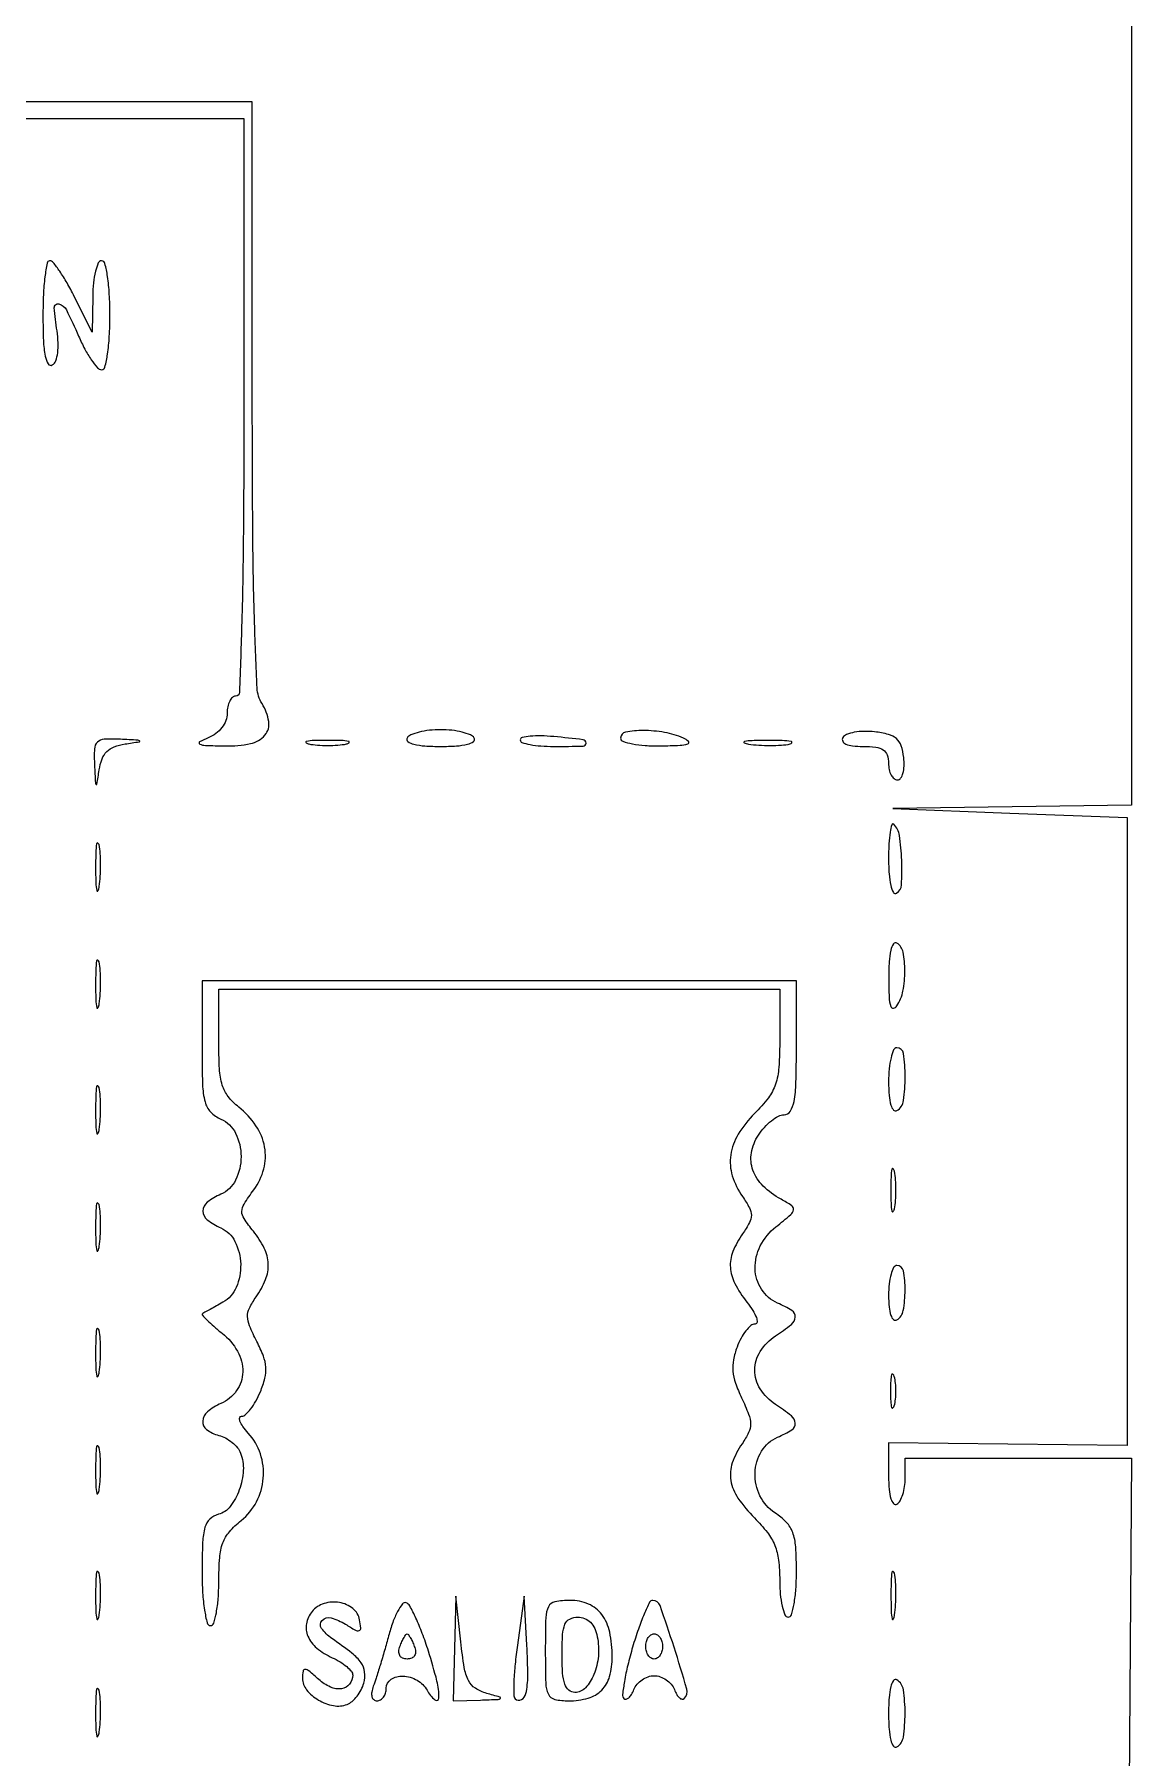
# Model space of a CAD drawing. Header units: millimetres. Extents: x 42961 to 43381, y 28224 to 28521.
# Drawn here: x 43238.7 to 43250.47, y 28340.88 to 28359.36 of the extents above; entities that cross this region are included whole.
import ezdxf

# ---------------------------------------------------------------- set-up
doc = ezdxf.new("R2010")
doc.units = ezdxf.units.MM

msp = doc.modelspace()

# ---------------------------------------------------------------- linework, layer by layer
for points in [[(43250.469, 28361.871), (43250.469, 28351.094), (43249.189, 28351.075), (43247.909, 28351.057), (43249.166, 28351.008), (43250.424, 28350.959), (43250.424, 28347.591), (43250.424, 28344.223), (43249.144, 28344.238), (43247.864, 28344.252), (43247.864, 28343.896, 0.02008), (43247.87, 28343.753, 0.05248), (43247.889, 28343.652, 0.110055), (43247.918, 28343.6, 0.36386), (43247.954, 28343.595, 0.130646), (43247.989, 28343.631, 0.045439), (43248.017, 28343.698, 0.041396), (43248.037, 28343.782, 0.037634), (43248.044, 28343.869), (43248.044, 28344.089), (43249.257, 28344.089), (43250.471, 28344.089), (43250.447, 28340.564)], [(43235.021, 28358.459), (43240.949, 28358.459), (43240.949, 28355.36, -0.001995), (43240.943, 28354.019, -0.00525), (43240.926, 28353.059, -0.001485), (43240.901, 28352.303, -0.404023), (43240.859, 28352.262, 0.193594), (43240.825, 28352.248, 0.087371), (43240.796, 28352.208, 0.06722), (43240.776, 28352.149, 0.047238), (43240.769, 28352.079, -0.093033), (43240.755, 28352.001, -0.070798), (43240.712, 28351.925, -0.06698), (43240.647, 28351.861, -0.066926), (43240.567, 28351.815, 0.02816), (43240.474, 28351.772, 0.613861), (43240.475, 28351.748, 0.103208), (43240.535, 28351.734, 0.004605), (43240.749, 28351.728, 0.053665), (43241.019, 28351.753, 0.165903), (43241.174, 28351.844, 0.223362), (43241.215, 28351.99, 0.098505), (43241.143, 28352.182, -0.128216), (43241.091, 28352.348, -0.004193), (43241.063, 28353.047, -0.005997), (43241.044, 28354.023, -0.001852), (43241.039, 28355.494), (43241.039, 28358.638), (43234.976, 28358.638)]]:
    msp.add_lwpolyline(points, format="xyb")
for points in [[(43238.793, 28356.343, 0.009663), (43238.798, 28356.075, 0.037063), (43238.817, 28355.91, 0.087195), (43238.849, 28355.826, 0.419742), (43238.893, 28355.815, 0.16719), (43238.93, 28355.86, 0.054253), (43238.951, 28355.945, 0.044794), (43238.956, 28356.054, 0.029912), (43238.944, 28356.18, -0.023621), (43238.915, 28356.429, -0.506376), (43238.964, 28356.469, -0.220519), (43239.044, 28356.405, -0.014015), (43239.176, 28356.123, 0.019725), (43239.242, 28355.986, 0.028052), (43239.312, 28355.87, 0.02725), (43239.378, 28355.784, 0.218882), (43239.422, 28355.764, 0.344824), (43239.458, 28355.793, 0.022372), (43239.486, 28355.932, 0.024454), (43239.505, 28356.12, 0.013826), (43239.512, 28356.348, 0.013867), (43239.505, 28356.576, 0.024301), (43239.486, 28356.763, 0.022017), (43239.458, 28356.904, 0.345347), (43239.422, 28356.932, 0.300322), (43239.387, 28356.909, 0.039749), (43239.357, 28356.82, 0.035407), (43239.335, 28356.696, 0.022182), (43239.327, 28356.55), (43239.321, 28356.168), (43239.129, 28356.55, 0.014092), (43239.051, 28356.696, 0.020744), (43238.973, 28356.82, 0.016822), (43238.903, 28356.914, 0.228523), (43238.865, 28356.932, 0.363556), (43238.837, 28356.908, 0.013545), (43238.814, 28356.759, 0.018965), (43238.798, 28356.569, 0.011492)], [(43242.7, 28351.813, 0.400129), (43242.708, 28351.776, 0.089468), (43242.772, 28351.747, 0.044569), (43242.891, 28351.728, 0.016707), (43243.059, 28351.723, 0.016707), (43243.228, 28351.728, 0.044569), (43243.347, 28351.747, 0.089468), (43243.411, 28351.776, 0.400129), (43243.419, 28351.813, 0.158284), (43243.378, 28351.847, 0.036095), (43243.29, 28351.876, 0.033884), (43243.18, 28351.896, 0.02738), (43243.059, 28351.902, 0.02738), (43242.939, 28351.896, 0.033884), (43242.828, 28351.876, 0.036095), (43242.741, 28351.847, 0.158284)], [(43243.913, 28351.792, 0.325612), (43243.932, 28351.765, 0.029992), (43244.018, 28351.743, 0.029671), (43244.134, 28351.728, 0.018271), (43244.272, 28351.723, 0.00528), (43244.587, 28351.726, 0.408041), (43244.619, 28351.759, 0.380673), (43244.587, 28351.795, 0.005194), (43244.272, 28351.828, 0.018125), (43244.134, 28351.836, 0.030261), (43244.018, 28351.832, 0.031602), (43243.933, 28351.818, 0.349806)], [(43244.99, 28351.813, 0.320305), (43245.015, 28351.778, 0.034411), (43245.116, 28351.751, 0.032203), (43245.253, 28351.733, 0.019831), (43245.417, 28351.729, 0.006847), (43245.627, 28351.735, 0.071077), (43245.711, 28351.751, 0.560431), (43245.717, 28351.777, 0.091871), (43245.664, 28351.813, 0.057259), (43245.462, 28351.873, 0.044296), (43245.233, 28351.893, 0.046096), (43245.043, 28351.876, 0.361221)], [(43247.373, 28351.817, 0.266214), (43247.372, 28351.779, 0.1703), (43247.405, 28351.748, 0.075917), (43247.479, 28351.729, 0.026465), (43247.589, 28351.723, -0.029504), (43247.728, 28351.715, -0.11578), (43247.807, 28351.686, -0.167735), (43247.85, 28351.631, -0.081932), (43247.864, 28351.543, 0.051351), (43247.871, 28351.474, 0.07128), (43247.892, 28351.416, 0.09133), (43247.923, 28351.377, 0.181098), (43247.96, 28351.363, 0.24618), (43247.994, 28351.382, 0.083534), (43248.019, 28351.434, 0.059911), (43248.031, 28351.512, 0.037429), (43248.027, 28351.605, 0.050777), (43248, 28351.73, 0.133721), (43247.949, 28351.806, 0.117547), (43247.863, 28351.851, 0.034768), (43247.715, 28351.879, 0.032475), (43247.602, 28351.884, 0.040351), (43247.497, 28351.874, 0.044961), (43247.414, 28351.851, 0.16608)], [(43239.346, 28351.521, 0.001118), (43239.355, 28351.333, 0.185809), (43239.363, 28351.315, 0.612037), (43239.372, 28351.318, 0.001937), (43239.396, 28351.47, -0.052041), (43239.427, 28351.588, -0.106871), (43239.478, 28351.667, -0.106871), (43239.557, 28351.718, -0.052041), (43239.674, 28351.749, 0.001937), (43239.827, 28351.773, 0.612037), (43239.83, 28351.782, 0.185809), (43239.811, 28351.79, 0.001118), (43239.624, 28351.799, 0.022698), (43239.449, 28351.799, 0.187319), (43239.377, 28351.768, 0.187319), (43239.345, 28351.696, 0.022698)], [(43241.645, 28351.749, 0.029693), (43241.737, 28351.737, 0.017887), (43241.847, 28351.733, 0.017887), (43241.957, 28351.737, 0.029693), (43242.049, 28351.749, 0.142433), (43242.077, 28351.763, 0.611425), (43242.073, 28351.777, 0.039503), (43241.992, 28351.786, 0.008087), (43241.847, 28351.788, 0.008087), (43241.702, 28351.786, 0.039503), (43241.621, 28351.777, 0.611425), (43241.617, 28351.763, 0.142433)], [(43246.361, 28351.748, 0.022548), (43246.471, 28351.736, 0.015659), (43246.595, 28351.733, 0.015827), (43246.715, 28351.737, 0.031163), (43246.81, 28351.749, 0.248898), (43246.827, 28351.763, 0.49082), (43246.82, 28351.776, 0.030832), (43246.723, 28351.785, 0.00738), (43246.562, 28351.787, 0.006817), (43246.401, 28351.784, 0.040183), (43246.318, 28351.775, 0.720633), (43246.316, 28351.762, 0.075924)], [(43247.864, 28350.52, 0.017387), (43247.87, 28350.355, 0.039024), (43247.888, 28350.231, 0.065744), (43247.916, 28350.157, 0.433507), (43247.95, 28350.148, 0.245112), (43248.003, 28350.238, 0.023483), (43248.005, 28350.503, 0.026174), (43247.981, 28350.767, 0.162032), (43247.921, 28350.887, 0.564516), (43247.899, 28350.882, 0.036623), (43247.881, 28350.803, 0.025878), (43247.868, 28350.679, 0.012651)], [(43239.358, 28350.42, 0.006817), (43239.36, 28350.26, 0.040183), (43239.37, 28350.176, 0.720633), (43239.383, 28350.174, 0.075924), (43239.397, 28350.22, 0.022548), (43239.408, 28350.329, 0.015659), (43239.412, 28350.454, 0.015827), (43239.408, 28350.574, 0.031163), (43239.395, 28350.669, 0.248898), (43239.381, 28350.686, 0.49082), (43239.368, 28350.679, 0.030832), (43239.36, 28350.582, 0.00738)], [(43247.866, 28349.236, 0.009372), (43247.87, 28349.033, 0.06222), (43247.887, 28348.934, 0.369495), (43247.916, 28348.915, 0.219131), (43247.954, 28348.939, 0.095261), (43248.019, 28349.099, 0.048497), (43248.04, 28349.315, 0.047959), (43248.02, 28349.516, 0.209364), (43247.954, 28349.612, 0.409778), (43247.917, 28349.604, 0.084695), (43247.889, 28349.536, 0.042668), (43247.871, 28349.412, 0.015847)], [(43239.358, 28349.163, 0.006817), (43239.36, 28349.002, 0.040183), (43239.37, 28348.919, 0.720633), (43239.383, 28348.917, 0.075924), (43239.397, 28348.962, 0.022548), (43239.408, 28349.072, 0.015659), (43239.412, 28349.197, 0.015827), (43239.408, 28349.317, 0.031163), (43239.395, 28349.411, 0.248898), (43239.381, 28349.429, 0.49082), (43239.368, 28349.421, 0.030832), (43239.36, 28349.324, 0.00738)], [(43240.5, 28348.511, 0.006799), (43240.505, 28348.096, 0.056183), (43240.532, 28347.909, 0.128933), (43240.591, 28347.802, 0.098508), (43240.702, 28347.725, -0.177699), (43240.86, 28347.573, -0.113966), (43240.918, 28347.322, -0.113966), (43240.86, 28347.071, -0.177699), (43240.702, 28346.919, 0.061208), (43240.555, 28346.832, 0.232254), (43240.509, 28346.738, 0.232254), (43240.555, 28346.645, 0.061208), (43240.702, 28346.557, -0.1767), (43240.853, 28346.412, -0.107822), (43240.914, 28346.169, -0.106434), (43240.867, 28345.92, -0.168704), (43240.724, 28345.76, 0.000447), (43240.653, 28345.72, 0.000563), (43240.587, 28345.683, 0.000447), (43240.531, 28345.652, 0.004503), (43240.508, 28345.639, 0.464761), (43240.505, 28345.622, 0.018204), (43240.554, 28345.568, 0.021114), (43240.625, 28345.502, 0.011863), (43240.715, 28345.427, -0.099058), (43240.88, 28345.234, -0.132652), (43240.936, 28345.012, -0.149515), (43240.87, 28344.812, -0.137227), (43240.702, 28344.674, 0.069167), (43240.558, 28344.585, 0.206392), (43240.507, 28344.485, 0.255061), (43240.549, 28344.395, 0.09606), (43240.679, 28344.332, -0.059385), (43240.751, 28344.304, -0.047354), (43240.822, 28344.257, -0.048873), (43240.879, 28344.2, -0.081867), (43240.913, 28344.142, -0.106498), (43240.942, 28343.956, -0.072473), (43240.899, 28343.746, -0.076933), (43240.802, 28343.569, -0.166648), (43240.675, 28343.485, 0.127849), (43240.584, 28343.434, 0.133318), (43240.531, 28343.346, 0.05986), (43240.506, 28343.186, 0.009271), (43240.5, 28342.866, 0.014201), (43240.506, 28342.643, 0.024654), (43240.526, 28342.458, 0.022477), (43240.554, 28342.32, 0.344064), (43240.59, 28342.292, 0.326829), (43240.625, 28342.318, 0.029436), (43240.653, 28342.43, 0.029341), (43240.673, 28342.581, 0.018056), (43240.679, 28342.761, -0.018008), (43240.689, 28343.021, -0.069237), (43240.722, 28343.179, -0.091339), (43240.793, 28343.298, -0.046228), (43240.919, 28343.42, 0.104094), (43241.084, 28343.62, 0.100836), (43241.157, 28343.872, 0.100811), (43241.126, 28344.133, 0.10399), (43240.995, 28344.357, -0.026774), (43240.938, 28344.426, -0.063928), (43240.906, 28344.485, -0.150184), (43240.904, 28344.522, -0.350265), (43240.924, 28344.538, 0.189314), (43240.967, 28344.555, 0.041424), (43241.021, 28344.614, 0.037617), (43241.076, 28344.698, 0.028432), (43241.125, 28344.798, 0.035825), (43241.173, 28344.945, 0.07983), (43241.184, 28345.062, 0.074313), (43241.158, 28345.182, 0.027847), (43241.087, 28345.339, -0.019238), (43241.009, 28345.506, -0.096678), (43240.988, 28345.607, -0.1201), (43241.008, 28345.697, -0.036941), (43241.08, 28345.817, 0.057229), (43241.181, 28346.004, 0.10675), (43241.21, 28346.173, 0.105265), (43241.167, 28346.34, 0.05458), (43241.05, 28346.522, -0.021418), (43240.95, 28346.657, -0.15306), (43240.927, 28346.734, -0.140007), (43240.95, 28346.814, -0.016927), (43241.055, 28346.966, 0.095647), (43241.162, 28347.19, 0.109252), (43241.171, 28347.426, 0.10345), (43241.078, 28347.654, 0.078126), (43240.894, 28347.853, -0.060598), (43240.781, 28347.966, -0.093169), (43240.717, 28348.089, -0.059744), (43240.687, 28348.263, -0.012973), (43240.679, 28348.57), (43240.679, 28349.118), (43243.688, 28349.118), (43246.697, 28349.118), (43246.697, 28348.586, -0.01574), (43246.687, 28348.28, -0.065438), (43246.651, 28348.098, -0.081963), (43246.575, 28347.953, -0.033498), (43246.427, 28347.785, 0.058976), (43246.251, 28347.562, 0.101711), (43246.171, 28347.34, 0.110485), (43246.188, 28347.118, 0.078957), (43246.298, 28346.893, -0.027762), (43246.372, 28346.773, -0.125654), (43246.393, 28346.693, -0.125654), (43246.372, 28346.614, -0.027762), (43246.298, 28346.494, 0.057167), (43246.194, 28346.303, 0.11193), (43246.167, 28346.134, 0.104949), (43246.215, 28345.962, 0.046278), (43246.344, 28345.762, -0.0244), (43246.409, 28345.671, -0.053661), (43246.446, 28345.595, -0.110268), (43246.453, 28345.546, -0.389588), (43246.432, 28345.526, 0.181204), (43246.387, 28345.509, 0.047876), (43246.334, 28345.453, 0.042167), (43246.282, 28345.374, 0.03264), (43246.239, 28345.279, 0.044828), (43246.201, 28345.144, 0.068272), (43246.195, 28345.022, 0.060849), (43246.223, 28344.893, 0.028342), (43246.288, 28344.735, -0.018331), (43246.363, 28344.559, -0.090035), (43246.384, 28344.454, -0.116253), (43246.363, 28344.362, -0.040162), (43246.294, 28344.243, 0.069045), (43246.188, 28344.036, 0.125996), (43246.172, 28343.849, 0.110118), (43246.249, 28343.66, 0.045186), (43246.427, 28343.446, -0.032075), (43246.564, 28343.29, -0.068373), (43246.644, 28343.152, -0.066761), (43246.684, 28342.994, -0.029365), (43246.697, 28342.78, 0.021314), (43246.703, 28342.627, 0.03429), (43246.723, 28342.499, 0.037929), (43246.752, 28342.406, 0.308461), (43246.786, 28342.382, 0.330142), (43246.822, 28342.408, 0.027928), (43246.85, 28342.524, 0.028439), (43246.87, 28342.681, 0.017473), (43246.876, 28342.866, 0.015325), (43246.868, 28343.138, 0.071708), (43246.836, 28343.291, 0.105962), (43246.769, 28343.399, 0.055268), (43246.646, 28343.5, -0.134365), (43246.485, 28343.683, -0.123278), (43246.432, 28343.928, -0.128945), (43246.502, 28344.162, -0.153763), (43246.674, 28344.312, 0.036094), (43246.828, 28344.393, 0.275875), (43246.863, 28344.463, 0.212191), (43246.822, 28344.541, 0.022685), (43246.652, 28344.664, -0.106342), (43246.488, 28344.83, -0.142702), (43246.429, 28345.032, -0.142702), (43246.488, 28345.233, -0.106342), (43246.652, 28345.399, 0.022685), (43246.822, 28345.522, 0.212191), (43246.863, 28345.601, 0.275875), (43246.828, 28345.67, 0.036094), (43246.674, 28345.751, -0.146628), (43246.501, 28345.899, -0.139006), (43246.433, 28346.121, -0.1246), (43246.488, 28346.364, -0.106482), (43246.656, 28346.569, 0.00807), (43246.815, 28346.7, 0.172239), (43246.845, 28346.752, 0.300394), (43246.826, 28346.796, 0.023816), (43246.711, 28346.865, -0.070591), (43246.518, 28347.007, -0.114945), (43246.409, 28347.177, -0.128867), (43246.393, 28347.364, -0.102135), (43246.468, 28347.552, -0.038858), (43246.532, 28347.636, -0.041381), (43246.608, 28347.707, -0.045165), (43246.683, 28347.756, -0.122974), (43246.744, 28347.771, 0.263837), (43246.809, 28347.808, 0.089336), (43246.85, 28347.915, 0.038558), (43246.871, 28348.116, 0.007102), (43246.876, 28348.489), (43246.876, 28349.208), (43243.688, 28349.208), (43240.5, 28349.208)], [(43247.864, 28348.125, 0.019531), (43247.87, 28347.979, 0.051222), (43247.889, 28347.875, 0.106919), (43247.918, 28347.822, 0.369423), (43247.954, 28347.816, 0.222844), (43248.024, 28347.923, 0.035059), (43248.042, 28348.18, 0.03491), (43248.024, 28348.428, 0.373897), (43247.954, 28348.489, 0.297764), (43247.919, 28348.467, 0.042932), (43247.891, 28348.382, 0.03716), (43247.871, 28348.265, 0.02325)], [(43239.358, 28347.816, 0.006817), (43239.36, 28347.655, 0.040183), (43239.37, 28347.572, 0.720633), (43239.383, 28347.57, 0.075924), (43239.397, 28347.615, 0.022548), (43239.408, 28347.725, 0.015659), (43239.412, 28347.849, 0.015827), (43239.408, 28347.969, 0.031163), (43239.395, 28348.064, 0.248898), (43239.381, 28348.081, 0.49082), (43239.368, 28348.074, 0.030832), (43239.36, 28347.977, 0.00738)], [(43247.889, 28346.963, 0.008087), (43247.891, 28346.818, 0.039503), (43247.9, 28346.737, 0.611425), (43247.913, 28346.733, 0.142433), (43247.928, 28346.761, 0.029693), (43247.94, 28346.853, 0.017887), (43247.944, 28346.963, 0.017887), (43247.94, 28347.073, 0.029693), (43247.928, 28347.165, 0.142433), (43247.913, 28347.193, 0.611425), (43247.9, 28347.189, 0.039503), (43247.891, 28347.107, 0.008087)], [(43239.358, 28346.559, 0.006817), (43239.36, 28346.398, 0.040183), (43239.37, 28346.314, 0.720633), (43239.383, 28346.313, 0.075924), (43239.397, 28346.358, 0.022548), (43239.408, 28346.467, 0.015659), (43239.412, 28346.592, 0.015827), (43239.408, 28346.712, 0.031163), (43239.395, 28346.807, 0.248898), (43239.381, 28346.824, 0.49082), (43239.368, 28346.817, 0.030832), (43239.36, 28346.72, 0.00738)], [(43247.864, 28345.835, 0.023007), (43247.87, 28345.708, 0.059005), (43247.889, 28345.619, 0.125298), (43247.918, 28345.574, 0.336396), (43247.954, 28345.571, 0.213263), (43248.022, 28345.671, 0.044219), (43248.042, 28345.89, 0.045637), (43248.023, 28346.097, 0.361738), (43247.954, 28346.154, 0.280045), (43247.919, 28346.133, 0.051215), (43247.891, 28346.06, 0.04194), (43247.871, 28345.957, 0.02657)], [(43239.358, 28345.211, 0.006817), (43239.36, 28345.051, 0.040183), (43239.37, 28344.967, 0.720633), (43239.383, 28344.965, 0.075924), (43239.397, 28345.011, 0.022548), (43239.408, 28345.12, 0.015659), (43239.412, 28345.245, 0.015827), (43239.408, 28345.365, 0.031163), (43239.395, 28345.46, 0.248898), (43239.381, 28345.477, 0.49082), (43239.368, 28345.47, 0.030832), (43239.36, 28345.373, 0.00738)], [(43247.885, 28344.807, 0.011065), (43247.888, 28344.695, 0.052887), (43247.897, 28344.631, 0.542911), (43247.911, 28344.627, 0.161593), (43247.926, 28344.65, 0.039571), (43247.939, 28344.722, 0.024357), (43247.943, 28344.807, 0.024357), (43247.939, 28344.893, 0.039571), (43247.926, 28344.964, 0.161593), (43247.911, 28344.988, 0.542911), (43247.897, 28344.983, 0.052887), (43247.888, 28344.92, 0.011065)], [(43239.358, 28343.954, 0.006817), (43239.36, 28343.793, 0.040183), (43239.37, 28343.71, 0.720633), (43239.383, 28343.708, 0.075924), (43239.397, 28343.753, 0.022548), (43239.408, 28343.863, 0.015659), (43239.412, 28343.987, 0.015827), (43239.408, 28344.108, 0.031163), (43239.395, 28344.202, 0.248898), (43239.381, 28344.219, 0.49082), (43239.368, 28344.212, 0.030832), (43239.36, 28344.115, 0.00738)], [(43239.358, 28342.607, 0.006817), (43239.36, 28342.446, 0.040183), (43239.37, 28342.363, 0.720633), (43239.383, 28342.361, 0.075924), (43239.397, 28342.406, 0.022548), (43239.408, 28342.516, 0.015659), (43239.412, 28342.64, 0.015827), (43239.408, 28342.76, 0.031163), (43239.395, 28342.855, 0.248898), (43239.381, 28342.872, 0.49082), (43239.368, 28342.865, 0.030832), (43239.36, 28342.768, 0.00738)], [(43247.89, 28342.607, 0.006817), (43247.893, 28342.446, 0.040183), (43247.902, 28342.363, 0.720633), (43247.915, 28342.361, 0.075924), (43247.929, 28342.406, 0.022548), (43247.94, 28342.516, 0.015659), (43247.944, 28342.64, 0.015827), (43247.94, 28342.76, 0.031163), (43247.927, 28342.855, 0.248898), (43247.914, 28342.872, 0.49082), (43247.9, 28342.865, 0.030832), (43247.892, 28342.768, 0.00738)], [(43243.209, 28342.046), (43243.194, 28341.484), (43243.486, 28341.493, 0.001928), (43243.675, 28341.5, 0.195664), (43243.698, 28341.51, 0.561168), (43243.694, 28341.524, 0.003867), (43243.553, 28341.564, -0.077154), (43243.432, 28341.619, -0.132835), (43243.359, 28341.701, -0.076139), (43243.313, 28341.841, -0.013531), (43243.276, 28342.116), (43243.223, 28342.607)], [(43243.883, 28342.083, 0.010426), (43243.858, 28341.878, 0.015273), (43243.845, 28341.697, 0.010596), (43243.843, 28341.549, 0.198018), (43243.86, 28341.507, 0.334352), (43243.926, 28341.497, 0.216251), (43243.974, 28341.562, 0.054615), (43243.994, 28341.751, 0.011769), (43243.985, 28342.08), (43243.957, 28342.607)], [(43241.68, 28342.443, 0.12784), (43241.619, 28342.312, 0.150077), (43241.635, 28342.177, 0.118866), (43241.73, 28342.051, 0.064662), (43241.897, 28341.947, -0.030365), (43241.981, 28341.903, -0.038798), (43242.052, 28341.851, -0.042957), (43242.102, 28341.801, -0.175523), (43242.116, 28341.761, -0.168038), (43242.082, 28341.663, -0.196664), (43241.997, 28341.614, -0.138325), (43241.876, 28341.632, -0.07863), (43241.751, 28341.714, 0.009101), (43241.647, 28341.805, 0.158951), (43241.606, 28341.821, 0.390218), (43241.583, 28341.803, 0.037829), (43241.577, 28341.726, 0.172817), (43241.622, 28341.602, 0.089483), (43241.748, 28341.493, 0.085948), (43241.91, 28341.433, 0.139078), (43242.056, 28341.446, 0.086449), (43242.11, 28341.478, 0.048584), (43242.163, 28341.534, 0.046585), (43242.207, 28341.602, 0.055879), (43242.235, 28341.673, 0.087268), (43242.244, 28341.794, 0.132693), (43242.208, 28341.891, 0.073154), (43242.108, 28341.995, 0.013213), (43241.892, 28342.154, -0.084743), (43241.782, 28342.261, -0.362634), (43241.788, 28342.347, -0.275165), (43241.885, 28342.373, -0.072704), (43242.038, 28342.306, 0.012439), (43242.145, 28342.243, 0.206847), (43242.185, 28342.239, 0.348621), (43242.202, 28342.265, 0.027514), (43242.19, 28342.354, 0.17869), (43242.118, 28342.474, 0.126442), (43241.974, 28342.539, 0.118142), (43241.808, 28342.528, 0.145946)], [(43242.501, 28342.181, -0.003989), (43242.457, 28342.023, -0.003909), (43242.41, 28341.865, -0.00385), (43242.367, 28341.726, -0.014752), (43242.337, 28341.641, 0.049255), (43242.32, 28341.579, 0.103692), (43242.322, 28341.528, 0.160564), (43242.342, 28341.497, 0.174699), (43242.376, 28341.484, 0.134459), (43242.414, 28341.495, 0.100435), (43242.446, 28341.524, 0.087143), (43242.468, 28341.567, 0.072144), (43242.476, 28341.619, -0.252961), (43242.528, 28341.715, -0.158629), (43242.654, 28341.75, -0.118411), (43242.807, 28341.705, -0.135728), (43242.913, 28341.597, 0.088027), (43242.997, 28341.495, 0.629031), (43243.04, 28341.514, 0.071707), (43243.02, 28341.697, 0.013663), (43242.928, 28342.018, 0.013118), (43242.862, 28342.208, 0.018655), (43242.793, 28342.372, 0.014906), (43242.729, 28342.502, 0.191172), (43242.688, 28342.536, 0.322666), (43242.649, 28342.524, 0.039465), (43242.598, 28342.444, 0.034856), (43242.546, 28342.326, 0.021236)], [(43244.182, 28342.023, 0.006938), (43244.187, 28341.674, 0.102576), (43244.215, 28341.555, 0.234051), (43244.283, 28341.5, 0.053682), (43244.433, 28341.484, 0.068886), (43244.642, 28341.513, 0.129865), (43244.787, 28341.599, 0.128639), (43244.872, 28341.746, 0.066943), (43244.9, 28341.957, 0.052197), (43244.873, 28342.222, 0.108783), (43244.787, 28342.411, 0.133376), (43244.645, 28342.522, 0.099929), (43244.448, 28342.562, 0.045826), (43244.286, 28342.547, 0.236432), (43244.216, 28342.494, 0.108388), (43244.187, 28342.378, 0.00677)], [(43245.119, 28342.061, 0.011348), (43245.067, 28341.866, 0.017002), (43245.031, 28341.693, 0.012014), (43245.011, 28341.551, 0.230682), (43245.025, 28341.51, 0.252423), (43245.049, 28341.502, 0.132438), (43245.077, 28341.517, 0.078205), (43245.107, 28341.553, 0.040493), (43245.132, 28341.606, -0.08584), (43245.166, 28341.662, -0.066279), (43245.22, 28341.71, -0.066016), (43245.284, 28341.743, -0.083559), (43245.35, 28341.754, -0.083559), (43245.415, 28341.743, -0.066016), (43245.479, 28341.71, -0.066279), (43245.533, 28341.662, -0.08584), (43245.567, 28341.606, 0.039452), (43245.592, 28341.553, 0.076223), (43245.621, 28341.516, 0.129592), (43245.649, 28341.502, 0.25861), (43245.673, 28341.508, 0.272526), (43245.7, 28341.611, 0.00777), (43245.563, 28342.06, 0.007356), (43245.413, 28342.507, 0.317966), (43245.336, 28342.562, 0.284094), (43245.301, 28342.541, 0.013882), (43245.243, 28342.415, 0.019061), (43245.18, 28342.253, 0.012231)], [(43242.777, 28342.068, -0.074756), (43242.79, 28342.013, -0.14841), (43242.78, 28341.97, -0.165571), (43242.749, 28341.943, -0.098585), (43242.7, 28341.933, -0.098585), (43242.651, 28341.943, -0.165571), (43242.621, 28341.97, -0.14841), (43242.611, 28342.013, -0.074756), (43242.623, 28342.068, -0.015549), (43242.644, 28342.12, -0.023203), (43242.667, 28342.163, -0.019892), (43242.687, 28342.196, -0.247326), (43242.7, 28342.203, -0.247326), (43242.713, 28342.196, -0.019892), (43242.733, 28342.163, -0.023203), (43242.756, 28342.12, -0.015549)], [(43244.74, 28342.172, -0.06917), (43244.751, 28341.964, -0.07402), (43244.703, 28341.767, -0.0908), (43244.613, 28341.624, -0.209406), (43244.499, 28341.574, -0.181408), (43244.435, 28341.598, -0.131955), (43244.392, 28341.662, -0.065718), (43244.368, 28341.781, -0.016423), (43244.362, 28341.978, -0.014424), (43244.368, 28342.195, -0.084876), (43244.393, 28342.306, -0.178008), (43244.445, 28342.362, -0.117983), (43244.531, 28342.382, -0.097841), (43244.604, 28342.368, -0.099682), (43244.666, 28342.327, -0.088485), (43244.712, 28342.26, -0.060411)], [(43245.439, 28342.068, -0.064853), (43245.433, 28342.016, -0.082425), (43245.413, 28341.973, -0.098894), (43245.384, 28341.944, -0.148195), (43245.35, 28341.933, -0.148195), (43245.315, 28341.944, -0.098894), (43245.286, 28341.973, -0.082425), (43245.266, 28342.016, -0.064853), (43245.26, 28342.068, -0.064853), (43245.266, 28342.119, -0.082425), (43245.286, 28342.163, -0.098894), (43245.315, 28342.192, -0.148195), (43245.35, 28342.203, -0.148195), (43245.384, 28342.192, -0.098894), (43245.413, 28342.163, -0.082425), (43245.433, 28342.119, -0.064853)], [(43247.864, 28341.349, 0.016707), (43247.87, 28341.181, 0.044569), (43247.889, 28341.062, 0.089468), (43247.917, 28340.998, 0.400129), (43247.954, 28340.99, 0.222183), (43248.023, 28341.096, 0.035689), (43248.042, 28341.349, 0.035689), (43248.023, 28341.603, 0.222183), (43247.954, 28341.709, 0.400129), (43247.917, 28341.701, 0.089468), (43247.889, 28341.637, 0.044569), (43247.87, 28341.518, 0.016707)], [(43239.358, 28341.349, 0.006817), (43239.36, 28341.189, 0.040183), (43239.37, 28341.105, 0.720633), (43239.383, 28341.104, 0.075924), (43239.397, 28341.149, 0.022548), (43239.408, 28341.258, 0.015659), (43239.412, 28341.383, 0.015827), (43239.408, 28341.503, 0.031163), (43239.395, 28341.598, 0.248898), (43239.381, 28341.615, 0.49082), (43239.368, 28341.608, 0.030832), (43239.36, 28341.511, 0.00738)]]:
    msp.add_lwpolyline(points, format="xyb", close=True)

doc.saveas('drawing.dxf')
